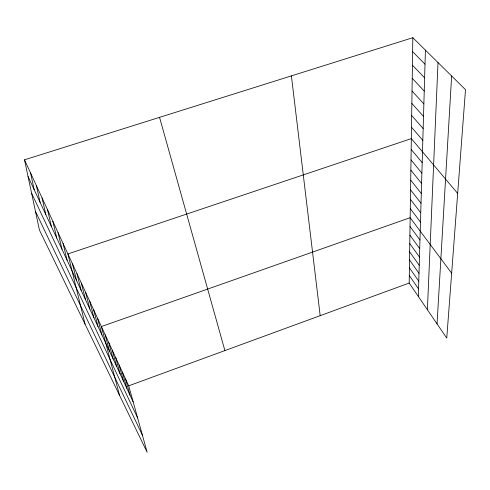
<?xml version="1.0" encoding="UTF-8"?>
<svg xmlns="http://www.w3.org/2000/svg" width="490" height="490" viewBox="0 0 490 490"><rect width="100%" height="100%" fill="white"/><g stroke="black" fill="none" stroke-linecap="round" stroke-linejoin="round"><path stroke-width="0.73" d="M412.831 37.699L465.5 89.676L446.757 338.106L409.187 283.055L412.831 37.699L24.5 159.826L39.408 229.963L147.153 452.301L128.711 385.82L24.5 159.826M418.344 296.468L425.412 50.121M427.396 309.729L438.011 62.549M437.049 323.878L451.627 75.987M128.711 385.82L409.187 283.055M412.623 51.634L425.008 64.19M412.421 65.152L424.616 77.837M412.225 78.284L424.236 91.079M412.035 91.036L423.868 103.935M411.851 103.433L423.513 116.424M411.674 115.487L423.164 128.558M411.502 127.21L422.821 140.348M457.672 193.421L411.33 138.615L67.902 253.955L85.07 324.196M411.171 149.395L422.184 162.649M411.012 159.893L421.878 173.197M410.865 170.134L421.584 183.474M410.712 180.118L421.296 193.495M410.571 189.857L421.02 203.258M410.43 199.357L420.745 212.782M410.289 208.636L420.475 222.074M451.658 273.175L410.155 217.689L101.381 326.554L119.523 395.277M410.026 226.527L419.961 239.99M409.897 235.163L419.716 248.626M409.769 243.604L419.471 257.066M409.646 251.854L419.238 265.311M409.53 259.914L419.005 273.365M409.413 267.797L418.779 281.242M409.297 275.509L418.558 288.941M35.458 211.374L142.376 435.065M31.599 193.213L137.629 417.97M28.04 176.48L133.188 401.971M159.556 117.355L224.892 350.583M125.575 379.015L130.046 395.228M122.359 372.051L126.824 388.319M119.07 364.921L123.529 381.251M115.701 357.614L120.148 374.005M112.253 350.136L116.687 366.575M108.719 342.467L113.135 358.968M105.099 334.615L109.497 351.159M97.571 318.298L101.932 334.933M93.663 309.821L97.994 326.499M89.652 301.117L93.958 317.839M85.536 292.187L89.811 308.939M81.303 283.018L85.548 299.8M76.961 273.598L81.162 290.399M72.496 263.914L76.654 280.733M63.039 243.401L67.099 260.245M58.022 232.53L62.034 249.373M52.859 221.333L56.803 238.171M47.536 209.787L51.413 226.607M42.048 197.88L45.852 214.675M36.383 185.6L40.107 202.358M30.539 172.921L34.171 189.636M291.403 75.889L320.184 315.664"/></g></svg>
